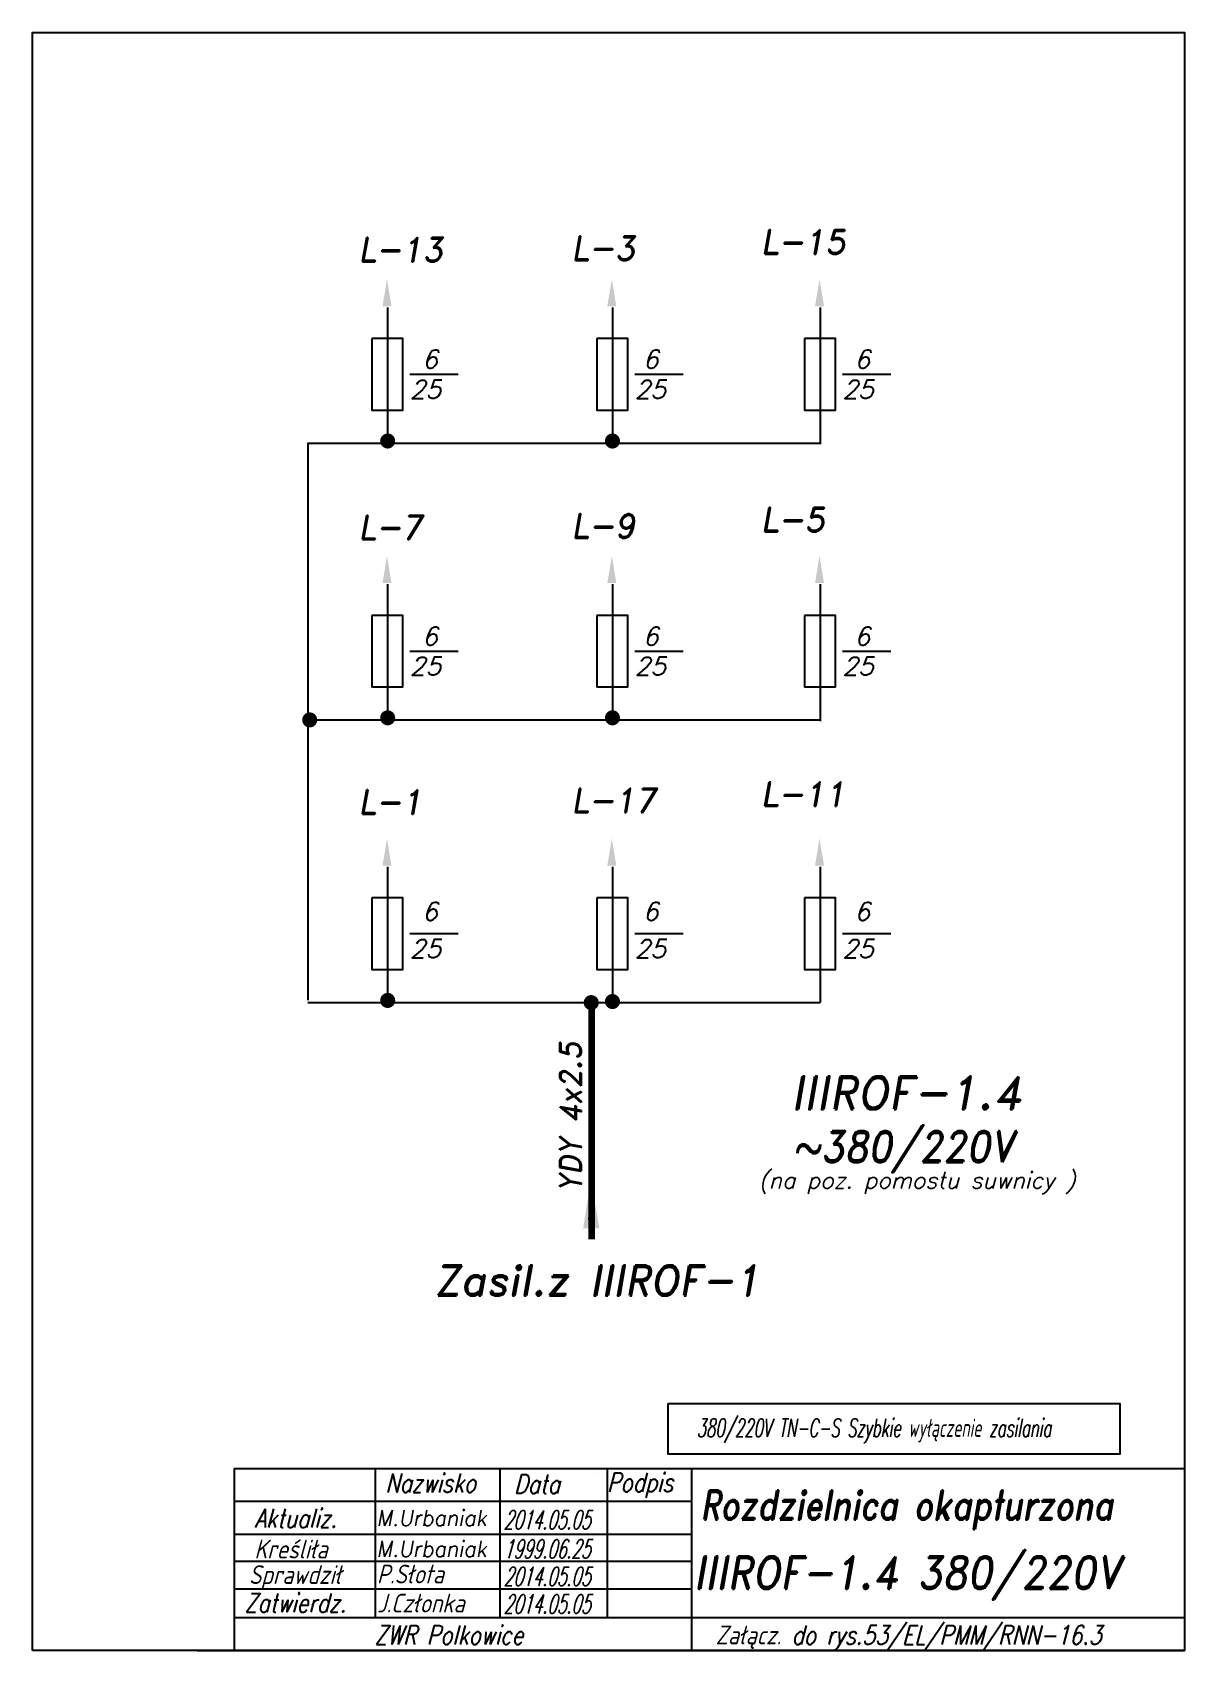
# Model space of a CAD drawing. Extents: x 0 to 210, y 0 to 295.
import ezdxf

# ---------------------------------------------------------------- set-up
doc = ezdxf.new("R2010")
doc.units = 0
doc.header["$MEASUREMENT"] = 0
doc.layers.get('0').update_dxf_attribs({"linetype": 'CONTINUOUS'})
doc.layers.add('LINIE', color=4, linetype='CONTINUOUS')
doc.styles.add('ROMAND', font='romand', dxfattribs={"oblique": 15, "height": 4})
doc.styles.add('ROMANS', font='romans', dxfattribs={"oblique": 15, "height": 3})

msp = doc.modelspace()

# ---------------------------------------------------------------- linework, layer by layer
at = {"color": 7}
for p, q in [((64.75, 244.86), (64.75, 219.91)), ((105.73, 244.86), (105.73, 219.91)), ((143.58, 244.86), (143.58, 219.91)), ((68.82, 232.67), (77.62, 232.67)), ((109.8, 232.67), (118.6, 232.67)), ((147.66, 232.67), (156.46, 232.67)), ((50.23, 220.2), (50.23, 118.58)), ((50.23, 220.12), (143.76, 220.12)), ((64.75, 194.4), (64.75, 169.45)), ((105.73, 194.4), (105.73, 169.45)), ((143.58, 194.4), (143.58, 169.45)), ((68.82, 182.22), (77.62, 182.22)), ((109.8, 182.22), (118.6, 182.22)), ((147.66, 182.22), (156.46, 182.22)), ((50.23, 169.66), (143.76, 169.66)), ((64.75, 142.88), (64.75, 117.94)), ((105.73, 142.88), (105.73, 117.94)), ((143.58, 142.88), (143.58, 118.15)), ((68.82, 130.7), (77.62, 130.7)), ((109.8, 130.7), (118.6, 130.7)), ((147.66, 130.7), (156.46, 130.7)), ((50.23, 118.15), (143.58, 118.15)), ((101.31, 78.75), (102.41, 78.75)), ((85.17, 33.17), (85.17, 6.04)), ((104.76, 33.17), (104.76, 6.04)), ((102.48, 32.27), (102.48, 32.27)), ((36.76, 27.25), (120.04, 27.25)), ((36.76, 21.21), (120.1, 21.21)), ((43.51, 21.21), (120.1, 21.21)), ((36.76, 16.27), (120.21, 16.27)), ((43.51, 16.27), (120.21, 16.27)), ((36.76, 11.23), (120.1, 11.23)), ((43.51, 11.23), (120.1, 11.23)), ((30.01, 0), (30.01, 0)), ((30.01, 0), (30.01, 0))]:
    msp.add_line(p, q, dxfattribs=at)
for points in [[(0, 0), (0, 295), (210, 295), (210, 0)], [(61.88, 239.17), (61.88, 226.12), (67.52, 226.12), (67.52, 239.17)], [(102.85, 239.17), (102.85, 226.12), (108.5, 226.12), (108.5, 239.17)], [(140.71, 239.17), (140.71, 226.12), (146.35, 226.12), (146.35, 239.17)], [(61.88, 188.72), (61.88, 175.66), (67.52, 175.66), (67.52, 188.72)], [(102.85, 188.72), (102.85, 175.66), (108.5, 175.66), (108.5, 188.72)], [(140.71, 188.72), (140.71, 175.66), (146.35, 175.66), (146.35, 188.72)], [(61.88, 137.2), (61.88, 124.15), (67.52, 124.15), (67.52, 137.2)], [(102.85, 137.2), (102.85, 124.15), (108.5, 124.15), (108.5, 137.2)], [(140.71, 137.2), (140.71, 124.15), (146.35, 124.15), (146.35, 137.2)]]:
    msp.add_lwpolyline(points, close=True, dxfattribs=at)
at = {"color": 7, "const_width": 1.37}
for points in [[(64.07, 220.5, 1), (65.44, 220.5, 1)], [(105.04, 220.5, 1), (106.41, 220.5, 1)], [(64.07, 170.04, 1), (65.44, 170.04, 1)], [(105.04, 170.04, 1), (106.41, 170.04, 1)], [(49.86, 169.66, 1), (51.23, 169.66, 1)], [(64.07, 118.52, 1), (65.44, 118.52, 1)], [(101.17, 118.12, 1), (102.54, 118.12, 1)], [(105.04, 118.32, 1), (106.41, 118.32, 1)]]:
    msp.add_lwpolyline(points, format="xyb", close=True, dxfattribs=at)
at = {"color": 7, "const_width": 1.21}
msp.add_lwpolyline([(101.93, 118.38), (101.93, 74.98)], dxfattribs=at)
msp.add_lwpolyline([(115.86, 45.03), (198.17, 45.03), (198.17, 35.82), (115.86, 35.82)], close=True)
at = {"color": 7}
for points in [[(64.63, 249.99), (65.46, 245.04), (63.81, 245.04)], [(105.61, 249.99), (106.43, 245.04), (104.78, 245.04)], [(143.46, 249.99), (144.29, 245.04), (142.64, 245.04)], [(64.63, 199.54), (65.46, 194.59), (63.81, 194.59)], [(105.61, 199.54), (106.43, 194.59), (104.78, 194.59)], [(143.46, 199.54), (144.29, 194.59), (142.64, 194.59)], [(64.63, 148.02), (65.46, 143.07), (63.81, 143.07)], [(105.61, 148.02), (106.43, 143.07), (104.78, 143.07)], [(143.46, 148.02), (144.29, 143.07), (142.64, 143.07)], [(101.79, 85.83), (103.34, 76.97), (100.38, 76.94)]]:
    msp.add_solid(points, dxfattribs=at)
at = {"layer": 'LINIE', "color": 7}
for p, q in [((210, 36.86), (210, 0)), ((36.76, 33.17), (210, 33.17)), ((36.76, 33.17), (36.76, 0)), ((62.48, 33.06), (62.48, 6.04)), ((120.16, 33.14), (120.16, 0)), ((120.16, 33.14), (120.16, 6.04)), ((36.76, 6.04), (210, 6.04)), ((210, 0), (25.01, 0)), ((30, 0), (30, 0)), ((30.01, 0), (210, 0)), ((210, 0), (210, 0))]:
    msp.add_line(p, q, dxfattribs=at)

# ---------------------------------------------------------------- texts
at = {"color": 7}
for s, height, style, oblique, p in [('L-13        ', 4.4, 'ROMAND', 10, (59.4, 253.18)), ('L-3        ', 4.4, 'ROMAND', 10, (98.21, 253.44)), ('L-15', 4.4, 'ROMAND', 10, (132.77, 254.59)), ('6', 3.3, 'ROMANS', 15, (71.05, 233.77)), ('6', 3.3, 'ROMANS', 15, (111.3, 233.77)), ('6', 3.3, 'ROMANS', 15, (149.85, 233.77)), ('25', 3.3, 'ROMANS', 15, (68.82, 228.27)), ('25', 3.3, 'ROMANS', 15, (109.8, 228.27)), ('25', 3.3, 'ROMANS', 15, (147.66, 228.27)), ('L-7          ', 4.4, 'ROMAND', 10, (59.4, 202.55)), ('L-9         ', 4.4, 'ROMAND', 10, (98.21, 202.81)), ('L-5', 4.4, 'ROMAND', 10, (132.77, 203.96)), ('6', 3.3, 'ROMANS', 15, (71.05, 183.27)), ('6', 3.3, 'ROMANS', 15, (111.3, 183.27)), ('6', 3.3, 'ROMANS', 15, (149.85, 183.27)), ('25', 3.3, 'ROMANS', 15, (68.82, 177.82)), ('25', 3.3, 'ROMANS', 15, (109.8, 177.82)), ('25', 3.3, 'ROMANS', 15, (147.66, 177.82)), ('L-1        ', 4.4, 'ROMAND', 10, (59.4, 152.5)), ('L-17         ', 4.4, 'ROMAND', 10, (98.21, 152.76)), ('L-11', 4.4, 'ROMAND', 10, (132.77, 153.91)), ('6', 3.3, 'ROMANS', 15, (71.05, 133.09)), ('6', 3.3, 'ROMANS', 15, (111.3, 133.09)), ('6', 3.3, 'ROMANS', 15, (149.85, 133.09)), ('25', 3.3, 'ROMANS', 15, (68.82, 126.3)), ('25', 3.3, 'ROMANS', 15, (109.8, 126.3)), ('25', 3.3, 'ROMANS', 15, (147.66, 126.3)), ('IIIROF-1.4', 6, 'ROMAND', 10, (138.27, 98.68)), ('(na poz. pomostu suwnicy )', 3, 'ROMANS', 15, (132.39, 84.26)), ('Zasil.z IIIROF-1', 5.5, 'ROMAND', 10, (73.27, 64.72))]:
    msp.add_text(s, height=height, dxfattribs=dict(at, style=style, oblique=oblique)).set_placement(p)
at = {"color": 7, "style": 'ROMAND', "oblique": 10}
msp.add_text('YDY 4x2.5  ', height=3.9, rotation=90, dxfattribs=at).set_placement((100.03, 83.56))
at = {"color": 7}
for s, height, style, oblique, width, p in [(' ~380/220V', 5.6, 'ROMAND', 10, 0.9, (135.05, 89.06)), ('380/220V TN-C-S Szybkie wyłączenie zasilania', 3.3, 'ROMAND', 10, 0.6, (121.1, 38.95)), ('Podpis', 3.42, 'ROMANS', 15, 0.8, (104.7, 28.96)), ('Nazwisko', 3.42, 'ROMANS', 15, 0.8, (64.31, 28.84)), ('Data', 3.42, 'ROMANS', 15, 0.8, (87.78, 28.65)), ('Rozdzielnica okapturzona', 5.3, 'ROMAND', 10, 0.8, (121.75, 23.87)), ('Aktualiz.', 3.42, 'ROMANS', 15, 0.8, (40.46, 22.42)), ('M.Urbaniak', 2.9, 'ROMANS', 10, 0.95, (62.75, 22.72)), ('2014.05.05', 3.42, 'ROMANS', 15, 0.6, (85.9, 22.13)), ('Kreśliła', 3.42, 'ROMANS', 15, 0.8, (40.46, 16.79)), ('M.Urbaniak', 2.9, 'ROMANS', 10, 0.95, (62.75, 17.09)), ('1999.06.25', 3.42, 'ROMANS', 15, 0.6, (85.9, 16.82)), ('IIIROF-1.4 380/220V', 5.9, 'ROMAND', 10, 0.9, (120.56, 11.26)), ('Sprawdził', 3.42, 'ROMANS', 15, 0.8, (39.47, 12.13)), ('P.Słota', 3.42, 'ROMANS', 15, 0.8, (62.8, 12.24)), ('2014.05.05', 3.42, 'ROMANS', 15, 0.6, (85.9, 11.8)), ('Zatwierdz.', 3.42, 'ROMANS', 15, 0.8, (38.65, 6.98)), ('J.Członka', 3.42, 'ROMANS', 15, 0.8, (62.8, 6.94)), ('2014.05.05', 3.42, 'ROMANS', 15, 0.6, (85.9, 6.78)), ('ZWR Polkowice', 3.42, 'ROMANS', 15, 0.8, (62.35, 1.13)), ('Załącz. do rys.53/EL/PMM/RNN-16.3', 3.42, 'ROMANS', 15, 0.8, (124.5, 1.13))]:
    msp.add_text(s, height=height, dxfattribs=dict(at, style=style, oblique=oblique, width=width)).set_placement(p)

doc.saveas('drawing.dxf')
